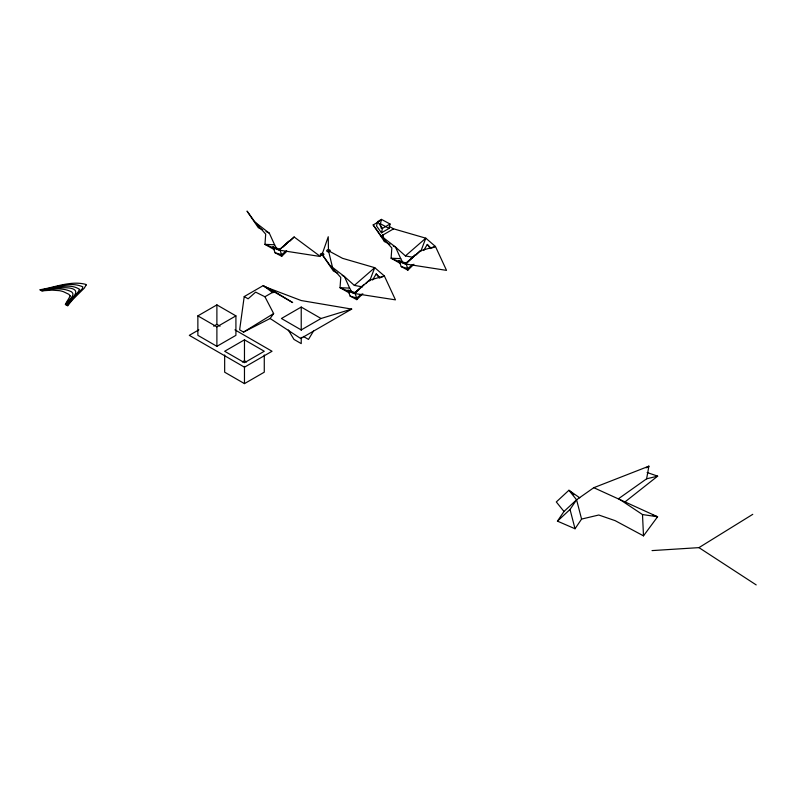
<?xml version="1.0" encoding="UTF-8"?>
<svg xmlns="http://www.w3.org/2000/svg" width="796" height="796" viewBox="0 0 796 796"><rect width="100%" height="100%" fill="white"/><g stroke="black" fill="none" stroke-linecap="round" stroke-linejoin="round"><path stroke-width="1.19" d="M244.223 296.57L239.646 329.842L243.526 332.091L270.123 318.5L273.645 313.554L264.929 296.759L255.635 292.122L248.113 298.808L244.223 296.57L263.247 285.585L292.669 302.57L274.242 291.386L264.949 286.749L301.226 300.54L351.693 309.087L300.719 338.519L270.123 318.5M652.899 515.241L657.586 516.763L642.501 514.554L618.591 498.674L646.611 478.814L648.899 466.177L593.786 487.699L576.583 499.798L563.976 511.47L557.439 521.141L575.03 528.753L581.577 519.082L598.781 515.012L615.159 520.664L643.496 535.857L657.586 516.763L593.786 487.699M377.553 221.626L376.548 226.034L381.453 232.81L389.055 228.422L390.05 224.014L381.453 219.378L377.553 221.626L382.448 228.402L381.453 232.81M381.453 219.378L380.448 223.785L389.055 228.422M337.803 273.247L333.415 271.068L322.091 254.421L328.241 236.74L328.469 250.74L332.539 267.476M369.633 281.048L374.737 267.675L342.549 258.332L328.469 250.74M420.706 251.566L425.81 238.183L393.612 228.84L389.284 226.512M372.598 280.013L376.21 273.923L380.18 277.874M423.671 250.531L427.283 244.432L431.243 248.382M313.505 331.046L308.49 339.414L303.306 336.419M557.439 521.141L570.035 509.47L576.583 499.798L568.911 490.276L556.305 501.948L563.976 511.47M355.474 292.898L364.12 284.461L354.051 293.445L340.041 287.704L340.758 277.466L330.111 265.506L322.091 254.421M406.547 263.416L415.184 254.969L405.124 263.964L391.115 258.222L391.831 247.974L381.185 236.024L373.165 224.94L379.543 221.258M282.998 247.029L289.048 241.118L278.988 250.113L264.969 244.362L265.695 234.124L255.048 222.164L247.029 211.089L258.342 227.726L262.73 229.905M289.834 241.188L294.142 236.979L320.38 256.511L278.988 250.113L294.142 236.979M286.401 250.839L281.565 254.66L279.754 249.168L272.919 246.879L275.098 252.78L281.724 256.302L286.908 251.238M365.762 283.684L369.205 280.321L384.359 275.953L395.453 299.853L354.051 293.445L369.205 280.321M354.827 292.51L347.981 290.212L350.16 296.112L356.787 299.644L362.837 293.734M415.97 255.048L420.278 250.839L435.432 246.462L446.526 270.371L405.124 263.964L420.278 250.839M405.9 263.018L399.055 260.73L401.234 266.63L407.86 270.162L413.91 264.252M330.111 265.506L344.389 276.51L354.349 285.406L374.737 267.675L384.359 275.953L381.224 277.386M393.612 228.84L381.185 236.024L395.463 247.029L405.423 255.924L425.81 238.183L435.432 246.462L432.288 247.904M350.16 296.112L356.638 298.002L361.464 294.182M401.234 266.63L407.711 268.521L412.537 264.69M625.059 501.878L657.665 476.147L647.138 472.516M646.939 467.64L648.899 466.177L646.044 467.789M652.023 550.603L698.958 547.628L752.767 514.325M243.526 332.091L273.645 313.554M197.866 315.873L216.89 304.888L235.915 315.873L235.915 335.345L216.89 346.33L197.866 335.345L197.866 315.873L216.89 326.858L235.915 315.873M198.861 329.833L189.309 335.345L244.471 367.185L272.043 351.265L234.919 329.833M382.448 228.402L390.05 224.014M213.716 326.191L216.89 324.36L220.064 326.191M264.929 296.759L274.242 291.386M244.471 339.832L224.661 351.265L244.471 362.697L264.272 351.265L244.471 339.832L244.471 360.747L246.551 361.951M321.037 318.5L301.226 307.057L281.426 318.5L301.226 329.932L321.037 318.5L351.693 309.087M242.382 361.951L244.471 360.747M224.661 354.956L224.661 372.19L244.471 383.622L264.272 372.19L264.272 354.956M646.611 478.814L657.665 476.147M276.899 248.979L274.6 244.77L264.969 244.362L274.431 249.745M402.468 261.785L400.736 258.63L391.115 258.222L400.567 263.595M351.394 291.266L349.663 288.112L340.041 287.704L349.494 293.077M405.423 255.924L413.522 257.406M354.349 285.406L362.459 286.888M275.098 252.78L281.565 254.66M373.165 224.94L384.478 241.576L389.97 244.302M393.264 245.934L395.463 247.029L400.736 258.63M266.023 231.536L269.317 233.178L274.6 244.77M342.19 275.426L344.389 276.51L349.663 288.112M399.055 260.73L403.781 263.247M272.919 246.879L276.7 248.889M347.981 290.212L352.718 292.739M698.958 547.628L756.2 584.911M579.747 497.828L568.911 490.276L573.976 494.724M263.247 285.585L272.899 292.779M255.048 222.164L269.317 233.178M427.283 244.432L430.457 248.571M376.21 273.923L379.384 278.053M288.321 330.002L293.963 339.414L301.226 343.613L301.226 337.395M407.134 268.192L407.86 270.162M356.061 297.674L356.787 299.644M280.998 254.342L281.724 256.302M406.259 264.123L407.711 268.521M355.185 293.605L356.638 298.002M576.583 499.798L581.577 519.082M570.035 509.47L575.03 528.753M380.12 223.646L381.284 228.432M382.737 234.402L384.478 241.576M642.501 514.554L643.496 535.857M301.226 307.057L301.226 330.33M244.471 366.389L244.471 383.622M216.89 304.888L216.89 324.36M216.89 326.858L216.89 346.33M86.157 284.978L84.247 288.172L73.491 298.789A153.3 88.505 0 0 0 67.71 305.873L67.232 305.594L70.973 300.779L82.336 288.679L82.834 286.878C69.769 280.839 53.83 288.232 40.278 290.043L39.8 289.764C54.755 287.455 70.944 280.321 85.918 284.421L86.157 284.978M79.57 289.406L77.918 292.301L66.755 305.326L66.267 305.047A161.807 93.421 0 0 1 70.197 299.903C90.684 282.092 48.267 288.421 41.233 290.59L40.755 290.311C52.536 289.077 69.232 282.162 79.57 289.406M70.217 295.943L68.227 299.455A126.853 73.242 0 0 0 66.138 302.948L65.312 304.49L65.789 304.769C66.476 300.619 76.575 295.694 71.61 291.873C62.387 287.177 51.442 289.028 41.71 290.868L52.098 290.142L59.362 290.659A18.497 10.676 0 0 1 63.401 291.684L68.834 294.281L70.217 295.943M327.554 251.636A1.791 1.035 0 0 0 330.26 250.75A1.791 1.035 0 0 0 327.594 249.844A1.791 1.035 0 0 0 327.554 251.636M321.176 255.317A1.791 1.035 0 0 0 323.882 254.441A1.791 1.035 0 0 0 321.216 253.526A1.791 1.035 0 0 0 321.176 255.317"/></g></svg>
